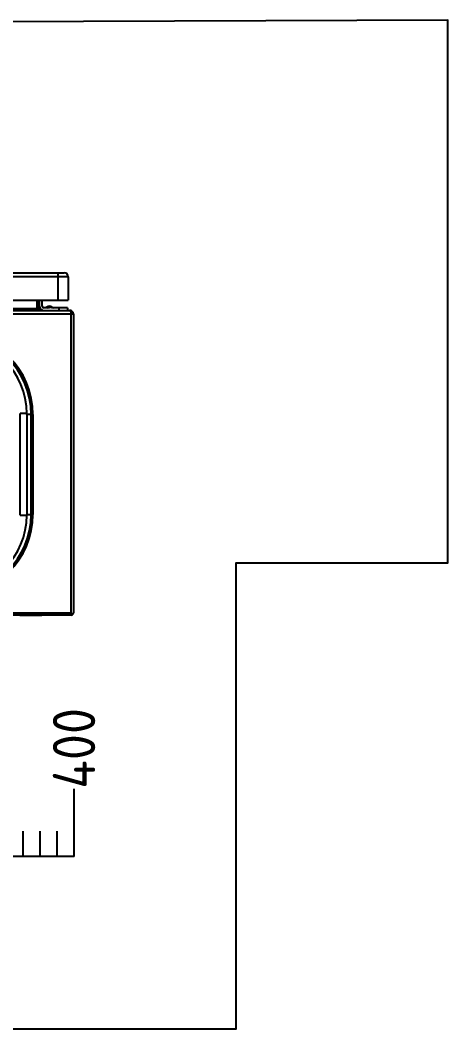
# Model space of a CAD drawing. Header units: millimetres. Extents: x 46697 to 52144, y 25488 to 34806.
# Drawn here: x 49728 to 49981, y 28035 to 28631 of the extents above; entities that cross this region are included whole.
import ezdxf
from ezdxf.enums import TextEntityAlignment as Align

# ---------------------------------------------------------------- set-up
doc = ezdxf.new("R2010")
doc.units = ezdxf.units.MM
doc.layers.add('! NO PLOT !', color=7, linetype='Continuous', true_color=0xff75dd, plot=False)
doc.layers.add('000-PI-ORMAR', color=51, linetype='Continuous')
doc.styles.add('PI0', font='isocpeur.ttf', dxfattribs={"width": 0.9})

# ---------------------------------------------------------------- blocks, each defined once
blk = doc.blocks.new('NSYCRN34200_bottom')
at = {"layer": '000-PI-ORMAR'}
for p, q in [((50584.92, 29499.52), (50189.92, 29499.52)), ((50192.42, 29502.02), (50582.42, 29502.02)), ((50578.92, 29485.82), (50578.92, 29502.02)), ((50584.92, 29499.52), (50584.92, 29485.82)), ((50189.92, 29485.82), (50584.92, 29485.82)), ((50208.22, 29480.82), (50567.62, 29480.82)), ((50566.42, 29485.82), (50566.42, 29480.82)), ((50567.62, 29485.82), (50567.62, 29480.82)), ((50567.92, 29482.32), (50567.92, 29485.82)), ((50569.42, 29482.32), (50569.42, 29485.82)), ((50572.65, 29481.32), (50570.42, 29481.32)), ((50573.06, 29482.11), (50571.55, 29481.32)), ((50573.92, 29482.32), (50573.06, 29482.11)), ((50574.77, 29482.11), (50573.06, 29482.11)), ((50574.77, 29482.11), (50573.92, 29482.32)), ((50574.77, 29482.11), (50576.29, 29481.32)), ((50584.42, 29481.32), (50575.19, 29481.32)), ((50579.42, 29481.32), (50579.42, 29479.82)), ((50584.42, 29481.32), (50584.42, 29479.82)), ((50587.92, 29477.62), (50187.92, 29477.62)), ((50190.12, 29479.82), (50585.72, 29479.82)), ((50586.72, 29299.82), (50586.72, 29477.62)), ((50587.92, 29477.62), (50587.92, 29301.16)), ((50560.42, 29418.81), (50556.54, 29418.81)), ((50556.54, 29358.81), (50556.54, 29418.81)), ((50560.42, 29418.81), (50560.42, 29358.81)), ((50564.04, 29418.31), (50560.45, 29418.31)), ((50560.45, 29418.31), (50560.45, 29359.31)), ((50562.98, 29359.31), (50562.98, 29418.31)), ((50564.04, 29418.31), (50564.04, 29359.31)), ((50556.54, 29358.81), (50560.42, 29358.81)), ((50560.45, 29359.31), (50564.04, 29359.31)), ((50187.92, 29301.16), (50586.72, 29301.16)), ((50586.57, 29299.81), (50190.12, 29299.81)), ((50556.99, 29299.71), (50568.84, 29299.71)), ((50586.72, 29299.82), (50586.57, 29299.81))]:
    blk.add_line(p, q, dxfattribs=at)
for centre, radius, start, end in [((50582.42, 29499.52), 2.5, 0, 90), ((50568.62, 29480.82), 1, 180, 270), ((50570.42, 29482.32), 2.5, 180, 270), ((50570.42, 29482.32), 1, 180, 270), ((50585.72, 29477.62), 2.2, 0, 90), ((50515.92, 29418.31), 48.12, 0, 90), ((50515.92, 29418.31), 47.06, 0, 90), ((50516.42, 29418.81), 44, 0, 90), ((50515.92, 29418.31), 44.53, 0, 0.64246), ((50515.92, 29359.31), 48.12, 270, 0), ((50515.92, 29359.31), 47.06, 270, 0), ((50516.42, 29358.81), 44, 270, 0), ((50515.92, 29359.31), 44.53, 359.35754, 0), ((50556.99, 29301.71), 2, 253.41828, 270), ((50568.84, 29301.71), 2, 270, 286.58172), ((50586.57, 29301.16), 1.35, 269.71646, 0)]:
    blk.add_arc(centre, radius, start, end, dxfattribs=at)
for points in [[(50566.42, 29480.82), (50566.66, 29480.65), (50566.9, 29480.48), (50567.15, 29480.32)], [(50586.55, 29478.2), (50586.61, 29478.01), (50586.66, 29477.82), (50586.72, 29477.62)]]:
    blk.add_open_spline(points, degree=3, dxfattribs=at)
for points, knots in [([(50567.15, 29480.32), (50567.27, 29480.25), (50567.72, 29479.99), (50568.24, 29479.82), (50568.62, 29479.82)], [0, 0, 0, 0, 0.270022, 1, 1, 1, 1]), ([(50572.65, 29481.32), (50572.86, 29481.38), (50573.27, 29481.48), (50573.7, 29481.52), (50573.92, 29481.52)], [0, 0, 0, 0, 0.500092, 1, 1, 1, 1]), ([(50575.19, 29481.32), (50574.98, 29481.38), (50574.56, 29481.48), (50574.13, 29481.52), (50573.92, 29481.52)], [0, 0, 0, 0, 0.500084, 1, 1, 1, 1]), ([(50585.72, 29479.82), (50585.85, 29479.82), (50586.13, 29479.46), (50586.24, 29479.12), (50586.33, 29478.89)], [0, 0, 0, 0, 0.343275, 1, 1, 1, 1]), ([(50586.33, 29478.89), (50586.35, 29478.83), (50586.42, 29478.61), (50586.49, 29478.38), (50586.55, 29478.2)], [0, 0, 0, 0, 0.235112, 1, 1, 1, 1])]:
    blk.add_open_spline(points, degree=3, knots=knots, dxfattribs=at)

msp = doc.modelspace()

# ---------------------------------------------------------------- linework, layer by layer
at = {"layer": '! NO PLOT !', "ltscale": 0.25}
msp.add_lwpolyline([(49227.67, 28628.13), (49230.44, 28035.11), (49855.64, 28035.11), (49855.64, 28310.36), (49980.57, 28310.36), (49980.57, 28630.91), (49227.67, 28628.13)], dxfattribs=at)
at = {"color": 7}
for p, q in [((49759.89, 28136.91), (49759.89, 28176.91)), ((49729.89, 28136.91), (49729.89, 28151.91)), ((49739.89, 28136.91), (49739.89, 28151.91)), ((49749.89, 28136.91), (49749.89, 28151.91)), ((49759.89, 28136.91), (49359.89, 28136.91))]:
    msp.add_line(p, q, dxfattribs=at)

# ---------------------------------------------------------------- block references
at = {"layer": '000-PI-ORMAR'}
msp.add_blockref('NSYCRN34200_bottom', (-828.45, -1020.31), dxfattribs=at)

# ---------------------------------------------------------------- texts
at = {"color": 7, "style": 'PI0', "width": 0.9}
msp.add_text('400', height=25, rotation=90, dxfattribs=at).set_placement((49759.89, 28176.91), align=Align.MIDDLE_LEFT)

doc.saveas('drawing.dxf')
